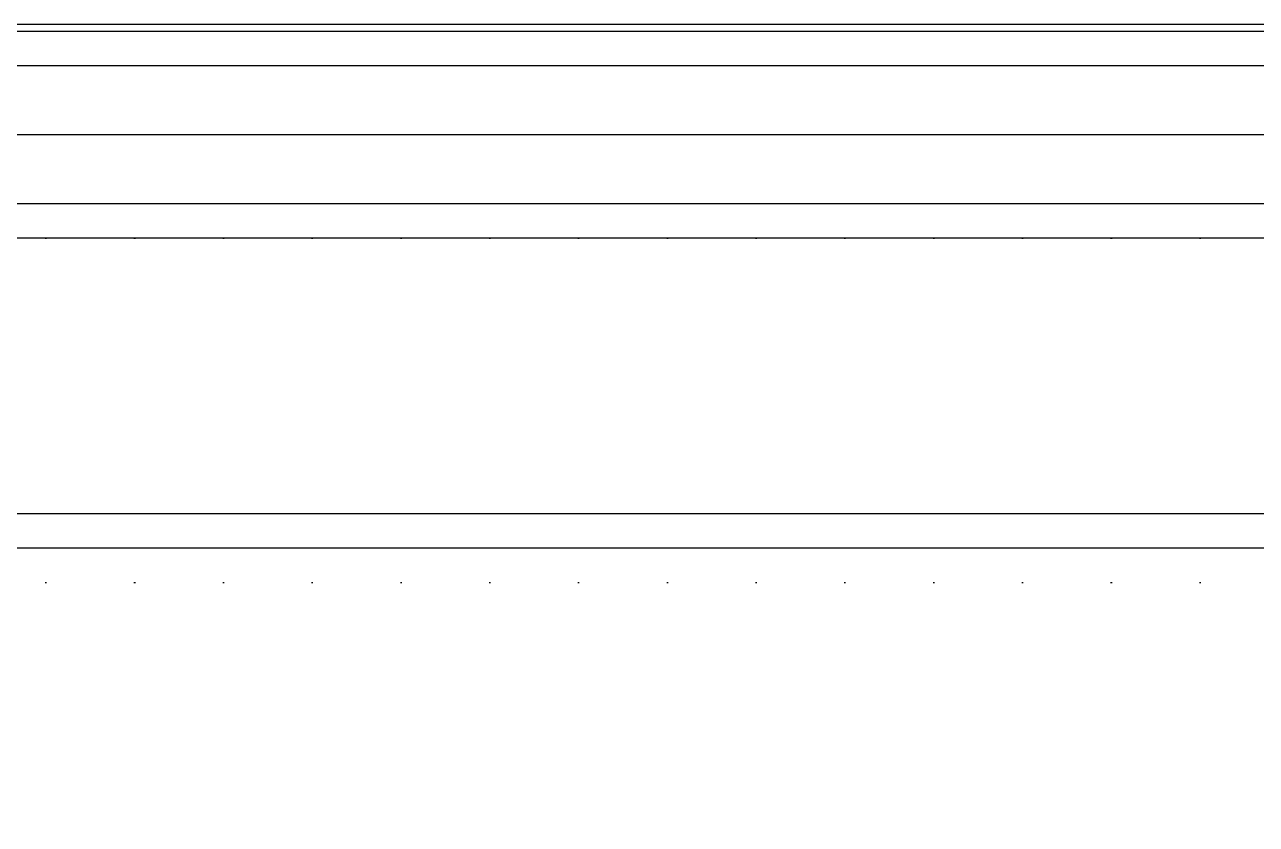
# Model space of a CAD drawing. Header units: inches. Extents: x 21 to 32698, y 13 to 3712.
# Drawn here: x 10343.2 to 10432.7, y 2539.5 to 2597.6 of the extents above; entities that cross this region are included whole.
import ezdxf

# ---------------------------------------------------------------- set-up
doc = ezdxf.new("R2010")
doc.units = ezdxf.units.IN
doc.header["$MEASUREMENT"] = 0
doc.linetypes.add('DOT', pattern=[6.35, 0, -6.35])
for name, color, linetype, lineweight in [('Z_MİM_-KM-BEAM-RAY', 8, 'DOT', 25), ('Z_MİM_-KM-IZO-THERMAL', 8, 'Continuous', 25), ('Z_MİM_-KM-IZO-THERMAL-ROCKWOOL', 8, 'BATTING', 25), ('Z_MİM_-KM-PAINT', 8, 'Continuous', 25), ('Z_MİM_-KM-WALL', 8, 'Continuous', 25), ('Z_MİM_-KM-WALL-PL', 8, 'Continuous', 25), ('Z_MİM_-KM-WALL-PLASTER', 8, 'Continuous', 25)]:
    doc.layers.add(name, color=color, linetype=linetype, lineweight=lineweight)
doc.linetypes.add('BATTING', pattern='A,0.00254,-2.54,[134,ltypeshp.shx,S=2.54,R=0,X=-2.54,Y=0],-5.08,[134,ltypeshp.shx,S=2.54,R=180,X=2.54,Y=0],-2.54', length=10.16254)

# ---------------------------------------------------------------- blocks, each defined once
blk = doc.blocks.new('-KM_Kiriş İzi-1K')
at = {"layer": 'Z_MİM_-KM-BEAM-RAY'}
for p, q in [((755, 1600.001), (1335.002, 1600.001)), ((755, 1575.001), (1335.002, 1575.001))]:
    blk.add_line(p, q, dxfattribs=at)

msp = doc.modelspace()

# ---------------------------------------------------------------- linework, layer by layer
at = {"layer": 'Z_MİM_-KM-IZO-THERMAL'}
msp.add_lwpolyline([(11329.214, 1162.159), (11329.214, 969.583), (12844.215, 969.583), (12844.215, 2594.584), (9029.215, 2594.584), (9029.215, 1624.583), (9319.214, 1624.583), (9319.214, 969.583), (10654.214, 969.583), (10654.214, 1161.832)], dxfattribs=at)
at = {"layer": 'Z_MİM_-KM-IZO-THERMAL-ROCKWOOL', "ltscale": 0.45}
msp.add_lwpolyline([(11334.214, 1162.159), (11334.214, 974.583), (12839.215, 974.583), (12839.215, 2589.584), (9034.215, 2589.584), (9034.215, 1629.583), (9324.214, 1629.583), (9324.214, 974.583), (10649.214, 974.583), (10649.214, 1161.832)], dxfattribs=at)
at = {"layer": 'Z_MİM_-KM-PAINT'}
msp.add_lwpolyline([(11326.214, 1162.159), (11326.214, 966.583), (12847.215, 966.583), (12847.215, 2597.584), (9026.215, 2597.584), (9026.215, 1621.583), (9316.214, 1621.583), (9316.214, 966.583), (10657.214, 966.583), (10657.214, 1161.832)], dxfattribs=at)
at = {"layer": 'Z_MİM_-KM-WALL'}
msp.add_lwpolyline([(10036.714, 2562.084), (10666.759, 2562.084)], dxfattribs=at)
at = {"layer": 'Z_MİM_-KM-WALL-PL'}
msp.add_lwpolyline([(11341.714, 1162.159), (11341.714, 982.083), (12831.715, 982.083), (12831.715, 2582.084), (9041.715, 2582.084), (9041.715, 1637.083), (9331.714, 1637.083), (9331.714, 982.083), (10641.714, 982.083), (10641.714, 1161.832)], dxfattribs=at)
at = {"layer": 'Z_MİM_-KM-WALL-PLASTER'}
for points in [[(11326.714, 1162.159), (11326.714, 967.083), (12846.715, 967.083), (12846.715, 2597.084), (9026.715, 2597.084), (9026.715, 1622.083), (9316.714, 1622.083), (9316.714, 967.083), (10656.714, 967.083), (10656.714, 1161.832)], [(11339.214, 1162.159), (11339.214, 979.583), (12834.215, 979.583), (12834.215, 2584.584), (9039.215, 2584.584), (9039.215, 1634.583), (9329.214, 1634.583), (9329.214, 979.583), (10644.214, 979.583), (10644.214, 1161.832)]]:
    msp.add_lwpolyline(points, dxfattribs=at)
msp.add_lwpolyline([(9999.214, 2554.584), (10089.214, 2554.584), (10089.214, 2559.584), (10664.259, 2559.584), (10664.259, 2399.584), (10679.216, 2399.584), (10679.216, 2124.583), (10609.216, 2124.583), (10609.216, 2089.583), (10614.214, 2089.583), (10614.214, 1954.583), (10449.214, 1954.583), (10449.214, 1879.583), (9999.214, 1879.583)], close=True, dxfattribs=at)

# ---------------------------------------------------------------- block references
at = {"layer": 'Z_MİM_-KM-BEAM-RAY'}
msp.add_blockref('-KM_Kiriş İzi-1K', (9331.714, 982.083), dxfattribs=at)

doc.saveas('drawing.dxf')
